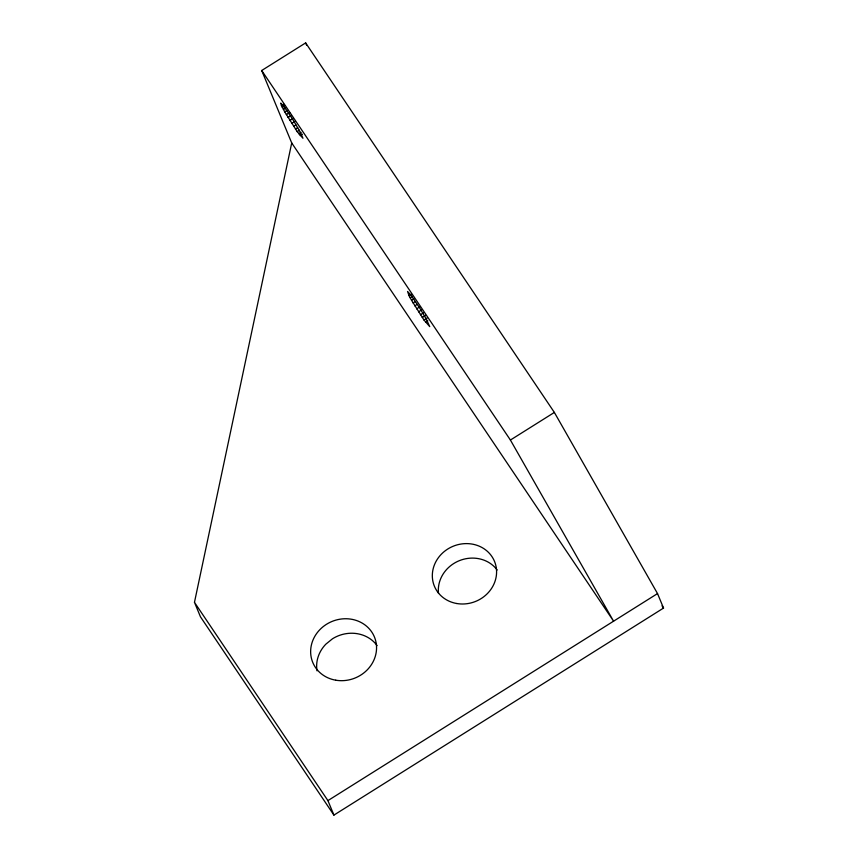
<?xml version="1.0" encoding="UTF-8"?>
<svg xmlns="http://www.w3.org/2000/svg" width="858" height="858" viewBox="0 0 858 858"><rect width="100%" height="100%" fill="white"/><g stroke="black" fill="none" stroke-linecap="round" stroke-linejoin="round"><path stroke-width="1.29" d="M194.466 602.327L291.72 142.964L261.701 70.506L305.652 42.9L554.365 412.43L657.528 593.586L663.534 608.075L333.923 815.1L200.472 616.827L194.466 602.327L327.917 800.611L333.923 815.1M281.445 105.566L280.759 103.078L284.148 106.671L292.814 119.466L300.804 133.097L302.938 138.256L297.19 131.617L284.759 111.905L281.445 105.566L283.698 104.15M282.282 107.314L284.534 105.899M283.397 109.449L285.65 108.033M284.759 111.905L287.012 110.489M286.315 114.618L289.693 112.495M288.031 117.503L291.42 115.38M289.865 120.485L293.243 118.361M291.741 123.466L295.12 121.343M293.629 126.373L295.881 124.957M295.463 129.118L297.715 127.703M297.19 131.617L299.442 130.202M298.756 133.805L301.019 132.389M300.128 135.618L302.381 134.202M409.073 295.699L407.55 291.463L410.928 295.055L419.605 307.84L426.351 319.176L429.729 326.63L423.97 319.991L411.54 300.279L409.073 295.699L411.325 294.283M410.188 297.823L412.441 296.407M411.54 300.279L413.792 298.874M413.106 302.992L415.358 301.576M414.822 305.877L417.074 304.461M416.645 308.859L420.023 306.735M418.532 311.84L421.911 309.717M420.409 314.747L423.798 312.623M422.243 317.492L425.622 315.369M423.97 319.991L427.348 317.868M425.547 322.179L427.799 320.774M291.72 142.964L613.577 621.192L510.413 440.036L554.365 412.43M327.917 800.611L657.528 593.586M662.033 605.855L663.534 608.075M261.701 70.506L510.413 440.036M305.652 42.9L306.66 45.345M438.513 593.457A32.518 29.783 -22.5 0 1 459.459 560.617A32.518 29.783 -22.5 0 1 497.179 569.991M317.02 670.827A33.355 30.545 -22.5 0 1 325.783 644.229L332.486 638.781A33.355 30.545 -22.5 0 1 377.112 645.581M456.831 603.528A32.518 29.783 -22.5 0 0 495.302 563.556A32.518 29.783 -22.5 0 0 441.226 554.332A32.518 29.783 -22.5 0 0 456.831 603.528M335.768 680.201A33.355 30.545 -22.5 0 0 375.236 639.199A33.355 30.545 -22.5 0 0 319.777 629.74A33.355 30.545 -22.5 0 0 335.768 680.201"/></g></svg>
